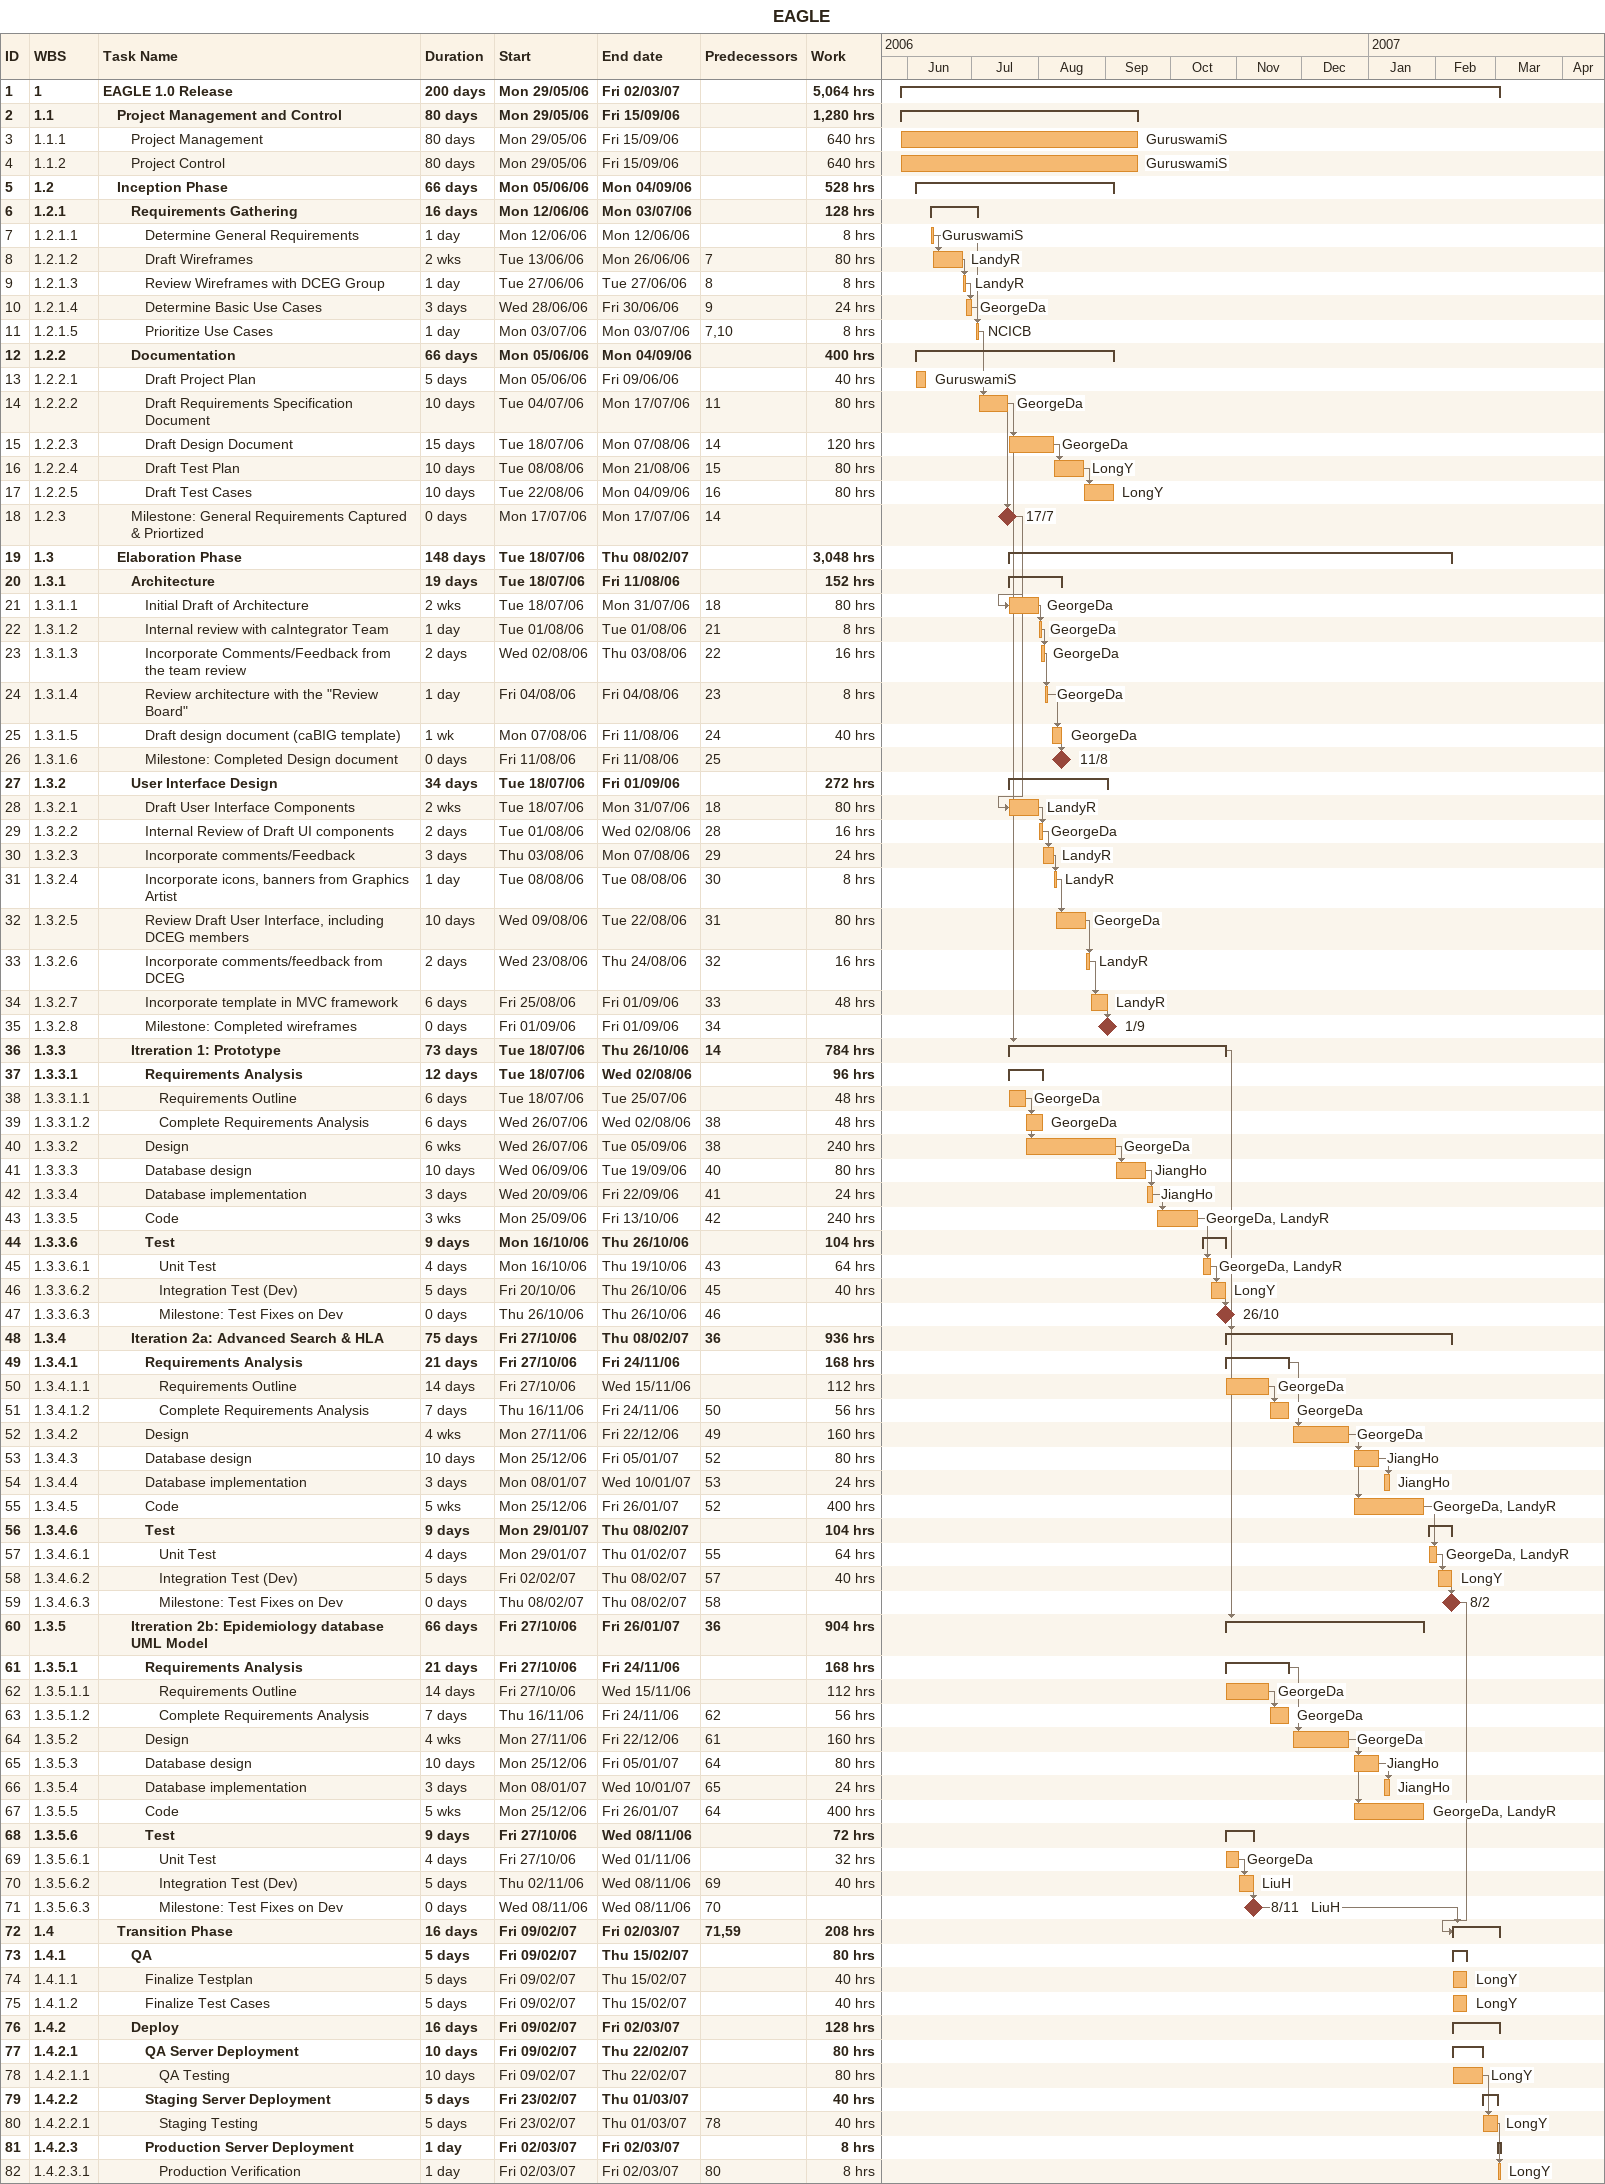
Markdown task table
EAGLE

| ID | WBS | Task | Duration | Start | Finish | Predecessors | Resources | Work (h) |
|---|---|---|---|---|---|---|---|---|
| 1 | 1 | **EAGLE 1.0 Release** | 200d | 2006-05-29 | 2007-03-02 |  |  | 5064 |
| 2 | 1.1 | **Project Management and Control** | 80d | 2006-05-29 | 2006-09-15 |  |  | 1280 |
| 3 | 1.1.1 | Project Management | 80d | 2006-05-29 | 2006-09-15 |  | GuruswamiS | 640 |
| 4 | 1.1.2 | Project Control | 80d | 2006-05-29 | 2006-09-15 |  | GuruswamiS | 640 |
| 5 | 1.2 | **Inception Phase** | 66d | 2006-06-05 | 2006-09-04 |  |  | 528 |
| 6 | 1.2.1 | **Requirements Gathering** | 16d | 2006-06-12 | 2006-07-03 |  |  | 128 |
| 7 | 1.2.1.1 | Determine General Requirements | 1d | 2006-06-12 | 2006-06-12 |  | GuruswamiS | 8 |
| 8 | 1.2.1.2 | Draft Wireframes | 2w | 2006-06-13 | 2006-06-26 | 7 | LandyR | 80 |
| 9 | 1.2.1.3 | Review Wireframes with DCEG Group | 1d | 2006-06-27 | 2006-06-27 | 8 | LandyR | 8 |
| 10 | 1.2.1.4 | Determine Basic Use Cases | 3d | 2006-06-28 | 2006-06-30 | 9 | GeorgeDa | 24 |
| 11 | 1.2.1.5 | Prioritize Use Cases | 1d | 2006-07-03 | 2006-07-03 | 7, 10 | NCICB | 8 |
| 12 | 1.2.2 | **Documentation** | 66d | 2006-06-05 | 2006-09-04 |  |  | 400 |
| 13 | 1.2.2.1 | Draft Project Plan | 5d | 2006-06-05 | 2006-06-09 |  | GuruswamiS | 40 |
| 14 | 1.2.2.2 | Draft Requirements Specification Document | 10d | 2006-07-04 | 2006-07-17 | 11 | GeorgeDa | 80 |
| 15 | 1.2.2.3 | Draft Design Document | 15d | 2006-07-18 | 2006-08-07 | 14 | GeorgeDa | 120 |
| 16 | 1.2.2.4 | Draft Test Plan | 10d | 2006-08-08 | 2006-08-21 | 15 | LongY | 80 |
| 17 | 1.2.2.5 | Draft Test Cases | 10d | 2006-08-22 | 2006-09-04 | 16 | LongY | 80 |
| 18 | 1.2.3 | Milestone: General Requirements Captured & Priortized | 0d | 2006-07-17 | 2006-07-17 | 14 |  |  |
| 19 | 1.3 | **Elaboration Phase** | 148d | 2006-07-18 | 2007-02-08 |  |  | 3048 |
| 20 | 1.3.1 | **Architecture** | 19d | 2006-07-18 | 2006-08-11 |  |  | 152 |
| 21 | 1.3.1.1 | Initial Draft of Architecture | 2w | 2006-07-18 | 2006-07-31 | 18 | GeorgeDa | 80 |
| 22 | 1.3.1.2 | Internal review with caIntegrator Team | 1d | 2006-08-01 | 2006-08-01 | 21 | GeorgeDa | 8 |
| 23 | 1.3.1.3 | Incorporate Comments/Feedback from the team review | 2d | 2006-08-02 | 2006-08-03 | 22 | GeorgeDa | 16 |
| 24 | 1.3.1.4 | Review architecture with the "Review Board" | 1d | 2006-08-04 | 2006-08-04 | 23 | GeorgeDa | 8 |
| 25 | 1.3.1.5 | Draft design document (caBIG template) | 1w | 2006-08-07 | 2006-08-11 | 24 | GeorgeDa | 40 |
| 26 | 1.3.1.6 | Milestone: Completed Design document | 0d | 2006-08-11 | 2006-08-11 | 25 |  |  |
| 27 | 1.3.2 | **User Interface Design** | 34d | 2006-07-18 | 2006-09-01 |  |  | 272 |
| 28 | 1.3.2.1 | Draft User Interface Components | 2w | 2006-07-18 | 2006-07-31 | 18 | LandyR | 80 |
| 29 | 1.3.2.2 | Internal Review of Draft UI components | 2d | 2006-08-01 | 2006-08-02 | 28 | GeorgeDa | 16 |
| 30 | 1.3.2.3 | Incorporate comments/Feedback | 3d | 2006-08-03 | 2006-08-07 | 29 | LandyR | 24 |
| 31 | 1.3.2.4 | Incorporate icons, banners from Graphics Artist | 1d | 2006-08-08 | 2006-08-08 | 30 | LandyR | 8 |
| 32 | 1.3.2.5 | Review Draft User Interface, including DCEG members | 10d | 2006-08-09 | 2006-08-22 | 31 | GeorgeDa | 80 |
| 33 | 1.3.2.6 | Incorporate comments/feedback from DCEG | 2d | 2006-08-23 | 2006-08-24 | 32 | LandyR | 16 |
| 34 | 1.3.2.7 | Incorporate template in MVC framework | 6d | 2006-08-25 | 2006-09-01 | 33 | LandyR | 48 |
| 35 | 1.3.2.8 | Milestone: Completed wireframes | 0d | 2006-09-01 | 2006-09-01 | 34 |  |  |
| 36 | 1.3.3 | **Itreration 1: Prototype** | 73d | 2006-07-18 | 2006-10-26 | 14 |  | 784 |
| 37 | 1.3.3.1 | **Requirements Analysis** | 12d | 2006-07-18 | 2006-08-02 |  |  | 96 |
| 38 | 1.3.3.1.1 | Requirements Outline | 6d | 2006-07-18 | 2006-07-25 |  | GeorgeDa | 48 |
| 39 | 1.3.3.1.2 | Complete Requirements Analysis | 6d | 2006-07-26 | 2006-08-02 | 38 | GeorgeDa | 48 |
| 40 | 1.3.3.2 | Design | 6w | 2006-07-26 | 2006-09-05 | 38 | GeorgeDa | 240 |
| 41 | 1.3.3.3 | Database design | 10d | 2006-09-06 | 2006-09-19 | 40 | JiangHo | 80 |
| 42 | 1.3.3.4 | Database implementation | 3d | 2006-09-20 | 2006-09-22 | 41 | JiangHo | 24 |
| 43 | 1.3.3.5 | Code | 3w | 2006-09-25 | 2006-10-13 | 42 | GeorgeDa, LandyR | 240 |
| 44 | 1.3.3.6 | **Test** | 9d | 2006-10-16 | 2006-10-26 |  |  | 104 |
| 45 | 1.3.3.6.1 | Unit Test | 4d | 2006-10-16 | 2006-10-19 | 43 | GeorgeDa, LandyR | 64 |
| 46 | 1.3.3.6.2 | Integration Test (Dev) | 5d | 2006-10-20 | 2006-10-26 | 45 | LongY | 40 |
| 47 | 1.3.3.6.3 | Milestone: Test Fixes on Dev | 0d | 2006-10-26 | 2006-10-26 | 46 |  |  |
| 48 | 1.3.4 | **Iteration 2a: Advanced Search & HLA** | 75d | 2006-10-27 | 2007-02-08 | 36 |  | 936 |
| 49 | 1.3.4.1 | **Requirements Analysis** | 21d | 2006-10-27 | 2006-11-24 |  |  | 168 |
| 50 | 1.3.4.1.1 | Requirements Outline | 14d | 2006-10-27 | 2006-11-15 |  | GeorgeDa | 112 |
| 51 | 1.3.4.1.2 | Complete Requirements Analysis | 7d | 2006-11-16 | 2006-11-24 | 50 | GeorgeDa | 56 |
| 52 | 1.3.4.2 | Design | 4w | 2006-11-27 | 2006-12-22 | 49 | GeorgeDa | 160 |
| 53 | 1.3.4.3 | Database design | 10d | 2006-12-25 | 2007-01-05 | 52 | JiangHo | 80 |
| 54 | 1.3.4.4 | Database implementation | 3d | 2007-01-08 | 2007-01-10 | 53 | JiangHo | 24 |
| 55 | 1.3.4.5 | Code | 5w | 2006-12-25 | 2007-01-26 | 52 | GeorgeDa, LandyR | 400 |
| 56 | 1.3.4.6 | **Test** | 9d | 2007-01-29 | 2007-02-08 |  |  | 104 |
| 57 | 1.3.4.6.1 | Unit Test | 4d | 2007-01-29 | 2007-02-01 | 55 | GeorgeDa, LandyR | 64 |
| 58 | 1.3.4.6.2 | Integration Test (Dev) | 5d | 2007-02-02 | 2007-02-08 | 57 | LongY | 40 |
| 59 | 1.3.4.6.3 | Milestone: Test Fixes on Dev | 0d | 2007-02-08 | 2007-02-08 | 58 |  |  |
| 60 | 1.3.5 | **Itreration 2b: Epidemiology database UML Model** | 66d | 2006-10-27 | 2007-01-26 | 36 |  | 904 |
| 61 | 1.3.5.1 | **Requirements Analysis** | 21d | 2006-10-27 | 2006-11-24 |  |  | 168 |
| 62 | 1.3.5.1.1 | Requirements Outline | 14d | 2006-10-27 | 2006-11-15 |  | GeorgeDa | 112 |
| 63 | 1.3.5.1.2 | Complete Requirements Analysis | 7d | 2006-11-16 | 2006-11-24 | 62 | GeorgeDa | 56 |
| 64 | 1.3.5.2 | Design | 4w | 2006-11-27 | 2006-12-22 | 61 | GeorgeDa | 160 |
| 65 | 1.3.5.3 | Database design | 10d | 2006-12-25 | 2007-01-05 | 64 | JiangHo | 80 |
| 66 | 1.3.5.4 | Database implementation | 3d | 2007-01-08 | 2007-01-10 | 65 | JiangHo | 24 |
| 67 | 1.3.5.5 | Code | 5w | 2006-12-25 | 2007-01-26 | 64 | GeorgeDa, LandyR | 400 |
| 68 | 1.3.5.6 | **Test** | 9d | 2006-10-27 | 2006-11-08 |  |  | 72 |
| 69 | 1.3.5.6.1 | Unit Test | 4d | 2006-10-27 | 2006-11-01 |  | GeorgeDa | 32 |
| 70 | 1.3.5.6.2 | Integration Test (Dev) | 5d | 2006-11-02 | 2006-11-08 | 69 | LiuH | 40 |
| 71 | 1.3.5.6.3 | Milestone: Test Fixes on Dev | 0d | 2006-11-08 | 2006-11-08 | 70 | LiuH |  |
| 72 | 1.4 | **Transition Phase** | 16d | 2007-02-09 | 2007-03-02 | 71, 59 |  | 208 |
| 73 | 1.4.1 | **QA** | 5d | 2007-02-09 | 2007-02-15 |  |  | 80 |
| 74 | 1.4.1.1 | Finalize Testplan | 5d | 2007-02-09 | 2007-02-15 |  | LongY | 40 |
| 75 | 1.4.1.2 | Finalize Test Cases | 5d | 2007-02-09 | 2007-02-15 |  | LongY | 40 |
| 76 | 1.4.2 | **Deploy** | 16d | 2007-02-09 | 2007-03-02 |  |  | 128 |
| 77 | 1.4.2.1 | **QA Server Deployment** | 10d | 2007-02-09 | 2007-02-22 |  |  | 80 |
| 78 | 1.4.2.1.1 | QA Testing | 10d | 2007-02-09 | 2007-02-22 |  | LongY | 80 |
| 79 | 1.4.2.2 | **Staging Server Deployment** | 5d | 2007-02-23 | 2007-03-01 |  |  | 40 |
| 80 | 1.4.2.2.1 | Staging Testing | 5d | 2007-02-23 | 2007-03-01 | 78 | LongY | 40 |
| 81 | 1.4.2.3 | **Production Server Deployment** | 1d | 2007-03-02 | 2007-03-02 |  |  | 8 |
| 82 | 1.4.2.3.1 | Production Verification | 1d | 2007-03-02 | 2007-03-02 | 80 | LongY | 8 |
